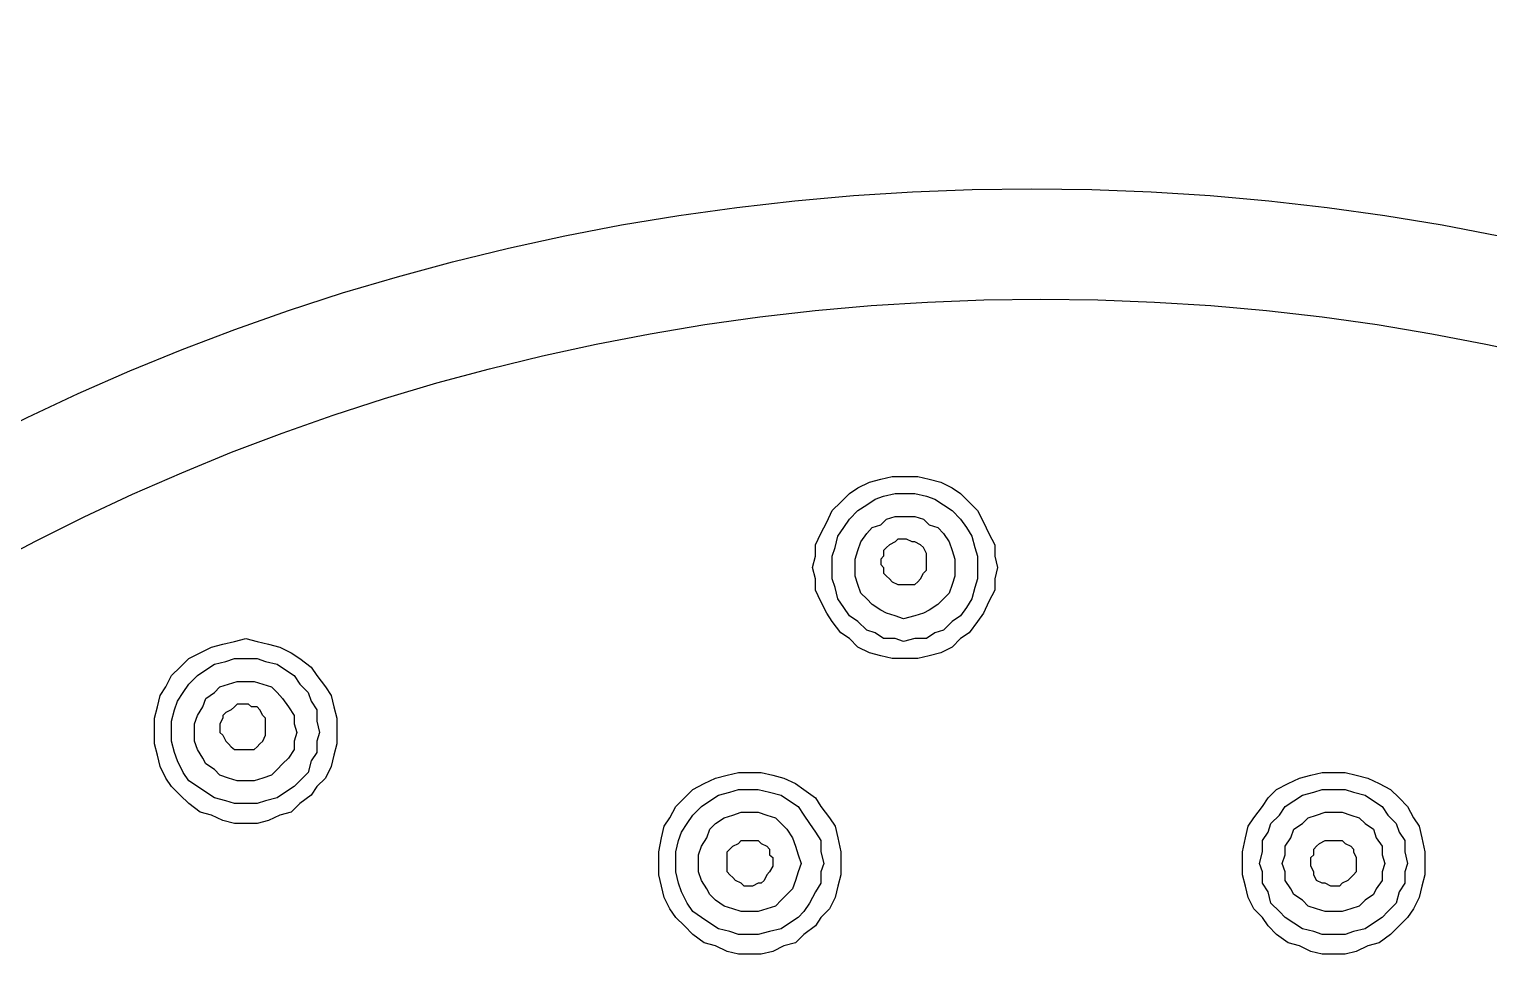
# Model space of a CAD drawing. Extents: x 468514 to 728049, y -74127 to 69080.
# Drawn here: x 636053.35 to 636080.78, y -68553.9 to -68536.36 of the extents above; entities that cross this region are included whole.
import ezdxf

# ---------------------------------------------------------------- set-up
doc = ezdxf.new("R2010")
doc.units = 0
doc.header["$LTSCALE"] = 500
doc.header["$MEASUREMENT"] = 0
doc.linetypes.add('HIDDEN2', pattern=[0.1875, 0.125, -0.0625])
for name, color, linetype in [('E 立面填充', 250, 'Continuous'), ('E 立面标注尺寸', 9, 'Continuous'), ('L-立面家具、洁具', 153, 'Continuous')]:
    doc.layers.add(name, color=color, linetype=linetype)
doc.styles.add('PDC DIM', font='PMingLiU-ExtB.ttf', dxfattribs={"width": 0.85})
doc.dimstyles.new('PDC-A2', dxfattribs={"dimscale": 0, "dimtxt": 2.5, "dimasz": 1, "dimexe": 1, "dimexo": 1, "dimgap": 0.7, "dimtad": 1, "dimdec": 0, "dimtxsty": 'PDC DIM', "dimblk": 'ARCHTICK', "dimcen": 1, "dimdle": 1, "dimclrd": 8, "dimclre": 8, "dimclrt": 9, "dimadec": 0, "dimazin": 0, "dimtfac": 1, "dimtdec": 0, "dimtix": 1, "dimtmove": 2, "dimatfit": 3, "dimldrblk": 'PDC A2 T R', "dimfxl": 10, "dimfxlon": 1, "dimarcsym": 0})

# ---------------------------------------------------------------- blocks, each defined once
blk = doc.blocks.new('A$C2F8A30B2')
at = {"linetype": 'HIDDEN2', "lineweight": -2, "ltscale": 20}
for p, q in [((82.557, 866.963), (82.772, 867.017)), ((82.772, 867.017), (82.987, 867.017)), ((82.987, 867.017), (83.254, 867.017)), ((83.254, 867.017), (83.469, 866.963)), ((81.969, 866.695), (82.129, 866.803)), ((82.129, 866.803), (82.344, 866.908)), ((82.344, 866.908), (82.557, 866.963)), ((83.469, 866.963), (83.684, 866.908)), ((83.684, 866.908), (83.899, 866.803)), ((83.899, 866.803), (84.056, 866.695)), ((81.647, 866.375), (81.809, 866.531)), ((81.809, 866.531), (81.969, 866.695)), ((82.129, 866.375), (82.294, 866.48)), ((82.294, 866.48), (82.452, 866.588)), ((82.452, 866.588), (82.612, 866.643)), ((82.612, 866.643), (82.827, 866.695)), ((82.827, 866.695), (82.987, 866.695)), ((82.987, 866.695), (83.201, 866.695)), ((83.201, 866.695), (83.416, 866.643)), ((83.416, 866.643), (83.576, 866.588)), ((83.576, 866.588), (83.736, 866.48)), ((83.736, 866.48), (83.899, 866.375)), ((84.056, 866.695), (84.217, 866.531)), ((84.217, 866.531), (84.377, 866.375)), ((81.432, 865.945), (81.544, 866.16)), ((81.544, 866.16), (81.647, 866.375)), ((81.862, 866.055), (81.969, 866.213)), ((81.969, 866.213), (82.129, 866.375)), ((82.557, 866.108), (82.664, 866.213)), ((82.664, 866.213), (82.827, 866.265)), ((82.827, 866.265), (82.987, 866.265)), ((82.987, 866.265), (83.201, 866.265)), ((83.201, 866.265), (83.361, 866.213)), ((83.361, 866.213), (83.469, 866.108)), ((83.899, 866.375), (84.056, 866.213)), ((84.056, 866.213), (84.166, 866.055)), ((84.377, 866.375), (84.486, 866.16)), ((84.486, 866.16), (84.589, 865.945)), ((81.329, 865.731), (81.432, 865.945)), ((81.702, 865.682), (81.754, 865.893)), ((81.754, 865.893), (81.862, 866.055)), ((82.182, 865.788), (82.294, 865.945)), ((82.294, 865.945), (82.397, 866.055)), ((82.397, 866.055), (82.557, 866.108)), ((83.469, 866.108), (83.627, 866.055)), ((83.627, 866.055), (83.736, 865.945)), ((83.736, 865.945), (83.842, 865.788)), ((84.166, 866.055), (84.271, 865.893)), ((84.271, 865.893), (84.324, 865.682)), ((84.589, 865.945), (84.701, 865.731)), ((81.329, 865.518), (81.329, 865.731)), ((81.647, 865.518), (81.702, 865.682)), ((82.077, 865.463), (82.129, 865.627)), ((82.129, 865.627), (82.182, 865.788)), ((82.664, 865.682), (82.612, 865.627)), ((82.612, 865.627), (82.612, 865.518)), ((82.719, 865.731), (82.664, 865.682)), ((82.827, 865.788), (82.719, 865.731)), ((82.879, 865.84), (82.827, 865.788)), ((82.987, 865.84), (82.879, 865.84)), ((83.041, 865.84), (82.987, 865.84)), ((83.147, 865.788), (83.041, 865.84)), ((83.201, 865.788), (83.147, 865.788)), ((83.307, 865.731), (83.201, 865.788)), ((83.361, 865.682), (83.307, 865.731)), ((83.416, 865.57), (83.361, 865.682)), ((83.842, 865.788), (83.899, 865.627)), ((83.899, 865.627), (83.951, 865.463)), ((84.324, 865.682), (84.377, 865.518)), ((84.701, 865.731), (84.701, 865.518)), ((81.274, 865.305), (81.329, 865.518)), ((81.647, 865.305), (81.647, 865.518)), ((82.077, 865.305), (82.077, 865.463)), ((82.612, 865.518), (82.557, 865.463)), ((82.557, 865.463), (82.557, 865.36)), ((82.557, 865.36), (82.612, 865.305)), ((83.416, 865.518), (83.416, 865.57)), ((83.416, 865.413), (83.416, 865.518)), ((83.416, 865.36), (83.416, 865.413)), ((83.416, 865.253), (83.416, 865.36)), ((83.951, 865.463), (83.951, 865.305)), ((84.377, 865.518), (84.377, 865.305)), ((84.701, 865.518), (84.751, 865.305)), ((81.329, 865.093), (81.274, 865.305)), ((81.274, 865.305), (81.274, 865.305)), ((81.329, 864.878), (81.329, 865.093)), ((81.647, 865.093), (81.647, 865.305)), ((81.647, 865.305), (81.647, 865.305)), ((81.702, 864.932), (81.647, 865.093)), ((82.077, 865.143), (82.077, 865.305)), ((82.077, 865.305), (82.077, 865.305)), ((82.129, 864.985), (82.077, 865.143)), ((82.612, 865.305), (82.612, 865.198)), ((82.612, 865.198), (82.664, 865.143)), ((82.664, 865.143), (82.719, 865.093)), ((82.719, 865.093), (82.772, 865.038)), ((83.254, 865.038), (83.307, 865.093)), ((83.307, 865.093), (83.361, 865.198)), ((83.361, 865.198), (83.416, 865.253)), ((83.951, 865.143), (83.899, 864.985)), ((83.951, 865.305), (83.951, 865.143)), ((84.377, 865.093), (84.324, 864.932)), ((84.377, 865.305), (84.377, 865.093)), ((84.751, 865.305), (84.701, 865.093)), ((84.701, 865.093), (84.701, 864.878)), ((81.432, 864.667), (81.329, 864.878)), ((81.754, 864.718), (81.702, 864.932)), ((82.182, 864.823), (82.129, 864.985)), ((82.294, 864.718), (82.182, 864.823)), ((82.772, 865.038), (82.879, 864.985)), ((82.879, 864.985), (82.934, 864.985)), ((82.934, 864.985), (83.041, 864.985)), ((83.041, 864.985), (83.092, 864.985)), ((83.092, 864.985), (83.201, 864.985)), ((83.201, 864.985), (83.254, 865.038)), ((83.842, 864.823), (83.736, 864.718)), ((83.899, 864.985), (83.842, 864.823)), ((84.324, 864.932), (84.271, 864.718)), ((84.701, 864.878), (84.589, 864.667)), ((81.544, 864.45), (81.432, 864.667)), ((81.862, 864.555), (81.754, 864.718)), ((81.969, 864.398), (81.862, 864.555)), ((82.397, 864.61), (82.294, 864.718)), ((82.557, 864.503), (82.397, 864.61)), ((83.627, 864.61), (83.469, 864.503)), ((83.736, 864.718), (83.627, 864.61)), ((84.166, 864.555), (84.056, 864.398)), ((84.271, 864.718), (84.166, 864.555)), ((84.589, 864.667), (84.486, 864.45)), ((81.647, 864.292), (81.544, 864.45)), ((81.809, 864.077), (81.647, 864.292)), ((82.129, 864.292), (81.969, 864.398)), ((82.294, 864.128), (82.129, 864.292)), ((82.664, 864.45), (82.557, 864.503)), ((82.827, 864.398), (82.664, 864.45)), ((82.987, 864.341), (82.827, 864.398)), ((83.201, 864.398), (82.987, 864.341)), ((83.361, 864.45), (83.201, 864.398)), ((83.469, 864.503), (83.361, 864.45)), ((83.899, 864.292), (83.736, 864.128)), ((84.056, 864.398), (83.899, 864.292)), ((84.377, 864.292), (84.217, 864.077)), ((84.486, 864.45), (84.377, 864.292)), ((70.411, 863.917), (70.626, 863.972)), ((70.626, 863.972), (70.838, 863.917)), ((81.969, 863.972), (81.809, 864.077)), ((82.129, 863.808), (81.969, 863.972)), ((82.452, 864.077), (82.294, 864.128)), ((82.612, 863.972), (82.452, 864.077)), ((82.827, 863.972), (82.612, 863.972)), ((82.987, 863.917), (82.827, 863.972)), ((83.201, 863.972), (82.987, 863.917)), ((83.416, 863.972), (83.201, 863.972)), ((83.576, 864.077), (83.416, 863.972)), ((83.736, 864.128), (83.576, 864.077)), ((84.056, 863.972), (83.899, 863.808)), ((84.217, 864.077), (84.056, 863.972)), ((69.556, 863.595), (69.766, 863.703)), ((69.766, 863.703), (69.981, 863.808)), ((69.981, 863.808), (70.196, 863.863)), ((70.196, 863.863), (70.411, 863.917)), ((70.838, 863.917), (71.053, 863.863)), ((71.053, 863.863), (71.266, 863.808)), ((71.266, 863.808), (71.481, 863.703)), ((71.481, 863.703), (71.641, 863.595)), ((82.344, 863.703), (82.129, 863.808)), ((82.557, 863.648), (82.344, 863.703)), ((83.684, 863.703), (83.469, 863.648)), ((83.899, 863.808), (83.684, 863.703)), ((69.233, 863.277), (69.391, 863.435)), ((69.391, 863.435), (69.556, 863.595)), ((69.876, 863.38), (70.036, 863.488)), ((70.036, 863.488), (70.251, 863.542)), ((70.251, 863.542), (70.411, 863.595)), ((70.411, 863.595), (70.626, 863.595)), ((70.626, 863.595), (70.838, 863.595)), ((70.838, 863.595), (70.998, 863.542)), ((70.998, 863.542), (71.213, 863.488)), ((71.213, 863.488), (71.373, 863.38)), ((71.641, 863.595), (71.856, 863.435)), ((71.856, 863.435), (71.963, 863.277)), ((82.772, 863.595), (82.557, 863.648)), ((82.987, 863.595), (82.772, 863.595)), ((83.254, 863.595), (82.987, 863.595)), ((83.469, 863.648), (83.254, 863.595)), ((69.126, 863.06), (69.233, 863.277)), ((69.556, 863.113), (69.716, 863.277)), ((69.716, 863.277), (69.876, 863.38)), ((70.303, 863.113), (70.466, 863.165)), ((70.466, 863.165), (70.626, 863.165)), ((70.626, 863.165), (70.783, 863.165)), ((70.783, 863.165), (70.946, 863.113)), ((71.373, 863.38), (71.533, 863.277)), ((71.533, 863.277), (71.641, 863.113)), ((71.963, 863.277), (72.123, 863.06)), ((68.966, 862.685), (69.019, 862.902)), ((69.019, 862.902), (69.126, 863.06)), ((69.341, 862.793), (69.448, 862.957)), ((69.448, 862.957), (69.556, 863.113)), ((69.876, 862.845), (70.036, 862.957)), ((70.036, 862.957), (70.141, 863.06)), ((70.141, 863.06), (70.303, 863.113)), ((70.946, 863.113), (71.106, 863.06)), ((71.106, 863.06), (71.213, 862.957)), ((71.213, 862.957), (71.318, 862.845)), ((71.641, 863.113), (71.801, 862.957)), ((71.801, 862.957), (71.856, 862.793)), ((72.123, 863.06), (72.228, 862.902)), ((72.228, 862.902), (72.283, 862.685)), ((68.911, 862.473), (68.966, 862.685)), ((69.233, 862.416), (69.286, 862.63)), ((69.286, 862.63), (69.341, 862.793)), ((69.716, 862.527), (69.821, 862.685)), ((69.821, 862.685), (69.876, 862.845)), ((70.354, 862.63), (70.251, 862.58)), ((70.411, 862.685), (70.354, 862.63)), ((70.466, 862.74), (70.411, 862.685)), ((70.569, 862.74), (70.466, 862.74)), ((70.68, 862.74), (70.569, 862.74)), ((70.731, 862.685), (70.68, 862.74)), ((70.838, 862.685), (70.731, 862.685)), ((70.891, 862.63), (70.838, 862.685)), ((70.946, 862.527), (70.891, 862.63)), ((71.318, 862.845), (71.43, 862.685)), ((71.43, 862.685), (71.533, 862.527)), ((71.856, 862.793), (71.963, 862.63)), ((71.963, 862.63), (71.963, 862.416)), ((72.283, 862.685), (72.338, 862.473)), ((68.911, 862.205), (68.911, 862.473)), ((69.233, 862.205), (69.233, 862.416)), ((69.661, 862.367), (69.716, 862.527)), ((69.661, 862.205), (69.661, 862.367)), ((70.196, 862.473), (70.141, 862.367)), ((70.141, 862.367), (70.141, 862.313)), ((70.251, 862.58), (70.196, 862.527)), ((70.196, 862.527), (70.196, 862.473)), ((70.998, 862.473), (70.946, 862.527)), ((70.998, 862.416), (70.998, 862.473)), ((70.998, 862.313), (70.998, 862.416)), ((71.533, 862.527), (71.533, 862.367)), ((71.533, 862.367), (71.588, 862.205)), ((71.963, 862.416), (72.013, 862.205)), ((72.338, 862.473), (72.338, 862.205)), ((68.911, 861.992), (68.911, 862.205)), ((68.911, 862.205), (68.911, 862.205)), ((69.233, 862.043), (69.233, 862.205)), ((69.233, 862.205), (69.233, 862.205)), ((69.661, 862.043), (69.661, 862.205)), ((69.661, 862.205), (69.661, 862.205)), ((70.141, 862.313), (70.141, 862.205)), ((70.141, 862.205), (70.196, 862.152)), ((70.196, 862.152), (70.251, 862.043)), ((70.946, 862.043), (70.998, 862.152)), ((70.998, 862.205), (70.998, 862.313)), ((70.998, 862.152), (70.998, 862.205)), ((71.588, 862.205), (71.533, 862.043)), ((72.013, 862.205), (71.963, 862.043)), ((72.338, 862.205), (72.338, 861.992)), ((68.966, 861.778), (68.911, 861.992)), ((69.019, 861.567), (68.966, 861.778)), ((69.286, 861.832), (69.233, 862.043)), ((69.341, 861.67), (69.286, 861.832)), ((69.716, 861.885), (69.661, 862.043)), ((69.821, 861.723), (69.716, 861.885)), ((70.251, 862.043), (70.303, 861.992)), ((70.303, 861.992), (70.354, 861.938)), ((70.354, 861.938), (70.411, 861.885)), ((70.411, 861.885), (70.516, 861.885)), ((70.516, 861.885), (70.569, 861.885)), ((70.569, 861.885), (70.68, 861.885)), ((70.68, 861.885), (70.783, 861.885)), ((70.783, 861.885), (70.838, 861.938)), ((70.838, 861.938), (70.891, 861.992)), ((70.891, 861.992), (70.946, 862.043)), ((71.533, 861.885), (71.43, 861.723)), ((71.533, 862.043), (71.533, 861.885)), ((71.963, 861.832), (71.856, 861.67)), ((71.963, 862.043), (71.963, 861.832)), ((72.283, 861.778), (72.228, 861.567)), ((72.338, 861.992), (72.283, 861.778)), ((69.126, 861.35), (69.019, 861.567)), ((69.448, 861.455), (69.341, 861.67)), ((69.876, 861.618), (69.821, 861.723)), ((70.036, 861.51), (69.876, 861.618)), ((70.141, 861.403), (70.036, 861.51)), ((71.213, 861.51), (71.106, 861.403)), ((71.318, 861.618), (71.213, 861.51)), ((71.43, 861.723), (71.318, 861.618)), ((71.856, 861.67), (71.801, 861.455)), ((72.228, 861.567), (72.123, 861.35)), ((69.233, 861.192), (69.126, 861.35)), ((69.556, 861.297), (69.448, 861.455)), ((69.716, 861.192), (69.556, 861.297)), ((70.303, 861.35), (70.141, 861.403)), ((70.466, 861.297), (70.303, 861.35)), ((70.626, 861.297), (70.466, 861.297)), ((70.783, 861.297), (70.626, 861.297)), ((70.946, 861.35), (70.783, 861.297)), ((71.106, 861.403), (70.946, 861.35)), ((71.641, 861.297), (71.533, 861.192)), ((71.801, 861.455), (71.641, 861.297)), ((72.123, 861.35), (71.963, 861.192)), ((79.025, 861.137), (79.24, 861.245)), ((79.24, 861.245), (79.455, 861.35)), ((79.455, 861.35), (79.669, 861.403)), ((79.669, 861.403), (79.882, 861.455)), ((79.882, 861.455), (80.097, 861.455)), ((80.097, 861.455), (80.312, 861.455)), ((80.312, 861.455), (80.527, 861.403)), ((80.527, 861.403), (80.739, 861.35)), ((80.739, 861.35), (80.954, 861.245)), ((80.954, 861.245), (81.114, 861.137)), ((89.996, 861.137), (90.211, 861.245)), ((90.211, 861.245), (90.425, 861.35)), ((90.425, 861.35), (90.64, 861.403)), ((90.64, 861.403), (90.853, 861.455)), ((90.853, 861.455), (91.068, 861.455)), ((91.068, 861.455), (91.283, 861.455)), ((91.283, 861.455), (91.493, 861.403)), ((91.493, 861.403), (91.708, 861.35)), ((91.708, 861.35), (91.923, 861.245)), ((91.923, 861.245), (92.138, 861.137)), ((69.391, 861.028), (69.233, 861.192)), ((69.556, 860.87), (69.391, 861.028)), ((69.876, 861.083), (69.716, 861.192)), ((70.036, 860.977), (69.876, 861.083)), ((70.251, 860.922), (70.036, 860.977)), ((71.213, 860.977), (70.998, 860.922)), ((71.373, 861.083), (71.213, 860.977)), ((71.533, 861.192), (71.373, 861.083)), ((71.856, 861.028), (71.641, 860.87)), ((71.963, 861.192), (71.856, 861.028)), ((78.705, 860.817), (78.867, 860.977)), ((78.867, 860.977), (79.025, 861.137)), ((79.347, 860.922), (79.507, 861.028)), ((79.507, 861.028), (79.722, 861.083)), ((79.722, 861.083), (79.882, 861.137)), ((79.882, 861.137), (80.097, 861.137)), ((80.097, 861.137), (80.255, 861.137)), ((80.255, 861.137), (80.47, 861.083)), ((80.47, 861.083), (80.684, 861.028)), ((80.684, 861.028), (80.845, 860.922)), ((81.114, 861.137), (81.329, 860.977)), ((81.329, 860.977), (81.432, 860.817)), ((89.73, 860.817), (89.836, 860.977)), ((89.836, 860.977), (89.996, 861.137)), ((90.318, 860.922), (90.48, 861.028)), ((90.48, 861.028), (90.693, 861.083)), ((90.693, 861.083), (90.853, 861.137)), ((90.853, 861.137), (91.068, 861.137)), ((91.068, 861.137), (91.283, 861.137)), ((91.283, 861.137), (91.443, 861.083)), ((91.443, 861.083), (91.658, 861.028)), ((91.658, 861.028), (91.818, 860.922)), ((92.138, 861.137), (92.296, 860.977)), ((92.296, 860.977), (92.458, 860.817)), ((69.766, 860.705), (69.556, 860.87)), ((69.981, 860.653), (69.766, 860.705)), ((70.411, 860.87), (70.251, 860.922)), ((70.626, 860.87), (70.411, 860.87)), ((70.838, 860.87), (70.626, 860.87)), ((70.998, 860.922), (70.838, 860.87)), ((71.481, 860.705), (71.266, 860.653)), ((71.641, 860.87), (71.481, 860.705)), ((78.597, 860.602), (78.705, 860.817)), ((79.025, 860.653), (79.187, 860.817)), ((79.187, 860.817), (79.347, 860.922)), ((79.775, 860.653), (79.937, 860.705)), ((79.937, 860.705), (80.097, 860.705)), ((80.097, 860.705), (80.255, 860.705)), ((80.255, 860.705), (80.419, 860.653)), ((80.845, 860.922), (81.005, 860.817)), ((81.005, 860.817), (81.114, 860.653)), ((81.432, 860.817), (81.594, 860.602)), ((89.568, 860.602), (89.73, 860.817)), ((90.051, 860.653), (90.158, 860.817)), ((90.158, 860.817), (90.318, 860.922)), ((90.746, 860.653), (90.908, 860.705)), ((90.908, 860.705), (91.068, 860.705)), ((91.068, 860.705), (91.228, 860.705)), ((91.228, 860.705), (91.39, 860.653)), ((91.818, 860.922), (91.978, 860.817)), ((91.978, 860.817), (92.083, 860.653)), ((92.458, 860.817), (92.568, 860.602)), ((70.196, 860.55), (69.981, 860.653)), ((70.411, 860.495), (70.196, 860.55)), ((70.626, 860.495), (70.411, 860.495)), ((70.838, 860.495), (70.626, 860.495)), ((71.053, 860.55), (70.838, 860.495)), ((71.266, 860.653), (71.053, 860.55)), ((78.437, 860.227), (78.49, 860.442)), ((78.49, 860.442), (78.597, 860.602)), ((78.812, 860.335), (78.92, 860.495)), ((78.92, 860.495), (79.025, 860.653)), ((79.347, 860.388), (79.455, 860.495)), ((79.455, 860.495), (79.615, 860.602)), ((79.615, 860.602), (79.775, 860.653)), ((80.419, 860.653), (80.579, 860.602)), ((80.579, 860.602), (80.684, 860.495)), ((80.684, 860.495), (80.794, 860.388)), ((81.114, 860.653), (81.219, 860.495)), ((81.219, 860.495), (81.329, 860.335)), ((81.594, 860.602), (81.702, 860.442)), ((81.702, 860.442), (81.754, 860.227)), ((89.41, 860.227), (89.461, 860.442)), ((89.461, 860.442), (89.568, 860.602)), ((89.836, 860.335), (89.888, 860.495)), ((89.888, 860.495), (90.051, 860.653)), ((90.318, 860.388), (90.48, 860.495)), ((90.48, 860.495), (90.586, 860.602)), ((90.586, 860.602), (90.746, 860.653)), ((91.39, 860.653), (91.548, 860.602)), ((91.548, 860.602), (91.658, 860.495)), ((91.658, 860.495), (91.818, 860.388)), ((92.083, 860.653), (92.243, 860.495)), ((92.243, 860.495), (92.296, 860.335)), ((92.568, 860.602), (92.673, 860.442)), ((92.673, 860.442), (92.725, 860.227)), ((78.385, 859.96), (78.437, 860.227)), ((78.705, 859.96), (78.757, 860.175)), ((78.757, 860.175), (78.812, 860.335)), ((79.187, 860.067), (79.292, 860.227)), ((79.292, 860.227), (79.347, 860.388)), ((79.882, 860.122), (79.937, 860.175)), ((79.937, 860.175), (79.989, 860.175)), ((79.989, 860.175), (80.097, 860.175)), ((80.097, 860.175), (80.204, 860.175)), ((80.204, 860.175), (80.255, 860.175)), ((80.255, 860.175), (80.312, 860.122)), ((80.794, 860.388), (80.899, 860.227)), ((80.899, 860.227), (80.954, 860.067)), ((81.329, 860.335), (81.432, 860.175)), ((81.432, 860.175), (81.432, 859.96)), ((81.754, 860.227), (81.809, 859.96)), ((89.353, 859.96), (89.41, 860.227)), ((89.73, 860.175), (89.836, 860.335)), ((89.73, 859.96), (89.73, 860.175)), ((90.158, 860.067), (90.265, 860.227)), ((90.265, 860.227), (90.318, 860.388)), ((90.8, 860.122), (90.908, 860.175)), ((90.908, 860.175), (90.96, 860.175)), ((90.96, 860.175), (91.068, 860.175)), ((91.068, 860.175), (91.121, 860.175)), ((91.121, 860.175), (91.228, 860.175)), ((91.228, 860.175), (91.283, 860.122)), ((91.818, 860.388), (91.868, 860.227)), ((91.868, 860.227), (91.978, 860.067)), ((92.296, 860.335), (92.407, 860.175)), ((92.407, 860.175), (92.407, 859.96)), ((92.725, 860.227), (92.78, 859.96)), ((78.385, 859.745), (78.385, 859.96)), ((78.705, 859.745), (78.705, 859.96)), ((79.132, 859.907), (79.187, 860.067)), ((79.132, 859.745), (79.132, 859.907)), ((79.669, 859.96), (79.722, 860.013)), ((79.669, 859.857), (79.669, 859.96)), ((79.669, 859.745), (79.669, 859.857)), ((79.722, 860.013), (79.775, 860.067)), ((79.775, 860.067), (79.882, 860.122)), ((80.312, 860.122), (80.419, 860.067)), ((80.419, 860.067), (80.47, 860.013)), ((80.47, 860.013), (80.47, 859.907)), ((80.47, 859.907), (80.527, 859.857)), ((80.527, 859.857), (80.527, 859.745)), ((80.954, 860.067), (81.005, 859.907)), ((81.005, 859.907), (81.059, 859.745)), ((81.432, 859.96), (81.489, 859.745)), ((81.809, 859.96), (81.809, 859.745)), ((89.353, 859.745), (89.353, 859.96)), ((89.676, 859.745), (89.73, 859.96)), ((90.103, 859.745), (90.158, 859.907)), ((90.158, 859.907), (90.158, 860.067)), ((90.64, 859.857), (90.693, 859.907)), ((90.64, 859.745), (90.64, 859.857)), ((90.693, 860.013), (90.746, 860.067)), ((90.693, 859.907), (90.693, 860.013)), ((90.746, 860.067), (90.8, 860.122)), ((91.283, 860.122), (91.39, 860.067)), ((91.39, 860.067), (91.443, 860.013)), ((91.443, 860.013), (91.443, 859.96)), ((91.443, 859.96), (91.493, 859.857)), ((91.493, 859.857), (91.493, 859.745)), ((91.978, 860.067), (91.978, 859.907)), ((91.978, 859.907), (92.03, 859.745)), ((92.407, 859.96), (92.458, 859.745)), ((92.78, 859.96), (92.78, 859.745)), ((78.385, 859.53), (78.385, 859.745)), ((78.385, 859.745), (78.385, 859.745)), ((78.705, 859.589), (78.705, 859.745)), ((78.705, 859.745), (78.705, 859.745)), ((78.757, 859.372), (78.705, 859.589)), ((79.132, 859.589), (79.132, 859.745)), ((79.132, 859.745), (79.132, 859.745)), ((79.187, 859.427), (79.132, 859.589)), ((79.669, 859.693), (79.669, 859.745)), ((79.669, 859.589), (79.669, 859.693)), ((79.722, 859.53), (79.669, 859.589)), ((80.47, 859.589), (80.419, 859.53)), ((80.527, 859.693), (80.47, 859.589)), ((80.527, 859.745), (80.527, 859.693)), ((81.005, 859.589), (80.954, 859.427)), ((81.059, 859.745), (81.005, 859.589)), ((81.489, 859.745), (81.432, 859.589)), ((81.432, 859.589), (81.432, 859.372)), ((81.809, 859.745), (81.809, 859.53)), ((89.353, 859.53), (89.353, 859.745)), ((89.353, 859.745), (89.353, 859.745)), ((89.73, 859.589), (89.676, 859.745)), ((89.676, 859.745), (89.676, 859.745)), ((89.73, 859.372), (89.73, 859.589)), ((90.158, 859.589), (90.103, 859.745)), ((90.103, 859.745), (90.103, 859.745)), ((90.158, 859.427), (90.158, 859.589)), ((90.64, 859.693), (90.64, 859.745)), ((90.693, 859.589), (90.64, 859.693)), ((90.693, 859.53), (90.693, 859.589)), ((91.493, 859.589), (91.443, 859.53)), ((91.493, 859.745), (91.493, 859.693)), ((91.493, 859.693), (91.493, 859.589)), ((92.03, 859.745), (91.978, 859.589)), ((91.978, 859.589), (91.978, 859.427)), ((92.458, 859.745), (92.407, 859.589)), ((92.407, 859.589), (92.407, 859.372)), ((92.78, 859.745), (92.78, 859.53)), ((78.437, 859.315), (78.385, 859.53)), ((78.49, 859.107), (78.437, 859.315)), ((78.812, 859.212), (78.757, 859.372)), ((79.292, 859.267), (79.187, 859.427)), ((79.775, 859.48), (79.722, 859.53)), ((79.829, 859.427), (79.775, 859.48)), ((79.937, 859.372), (79.829, 859.427)), ((79.989, 859.315), (79.937, 859.372)), ((80.097, 859.315), (79.989, 859.315)), ((80.15, 859.315), (80.097, 859.315)), ((80.255, 859.372), (80.15, 859.315)), ((80.312, 859.372), (80.255, 859.372)), ((80.364, 859.427), (80.312, 859.372)), ((80.419, 859.53), (80.364, 859.427)), ((80.954, 859.427), (80.899, 859.267)), ((81.432, 859.372), (81.329, 859.212)), ((81.754, 859.315), (81.702, 859.107)), ((81.809, 859.53), (81.754, 859.315)), ((89.41, 859.315), (89.353, 859.53)), ((89.461, 859.107), (89.41, 859.315)), ((89.836, 859.212), (89.73, 859.372)), ((90.265, 859.267), (90.158, 859.427)), ((90.746, 859.427), (90.693, 859.53)), ((90.853, 859.372), (90.746, 859.427)), ((90.908, 859.372), (90.853, 859.372)), ((91.013, 859.315), (90.908, 859.372)), ((91.068, 859.315), (91.013, 859.315)), ((91.175, 859.315), (91.068, 859.315)), ((91.228, 859.372), (91.175, 859.315)), ((91.333, 859.427), (91.228, 859.372)), ((91.39, 859.48), (91.333, 859.427)), ((91.443, 859.53), (91.39, 859.48)), ((91.978, 859.427), (91.868, 859.267)), ((92.407, 859.372), (92.296, 859.212)), ((92.725, 859.315), (92.673, 859.107)), ((92.78, 859.53), (92.725, 859.315)), ((78.597, 858.892), (78.49, 859.107)), ((78.92, 858.998), (78.812, 859.212)), ((79.347, 859.16), (79.292, 859.267)), ((79.455, 859.052), (79.347, 859.16)), ((79.615, 858.943), (79.455, 859.052)), ((80.684, 859.052), (80.579, 858.943)), ((80.794, 859.16), (80.684, 859.052)), ((80.899, 859.267), (80.794, 859.16)), ((81.329, 859.212), (81.219, 858.998)), ((81.702, 859.107), (81.594, 858.892)), ((89.568, 858.892), (89.461, 859.107)), ((89.888, 858.998), (89.836, 859.212)), ((90.318, 859.16), (90.265, 859.267)), ((90.48, 859.052), (90.318, 859.16)), ((90.586, 858.943), (90.48, 859.052)), ((91.658, 859.052), (91.548, 858.943)), ((91.818, 859.16), (91.658, 859.052)), ((91.868, 859.267), (91.818, 859.16)), ((92.296, 859.212), (92.243, 858.998)), ((92.673, 859.107), (92.568, 858.892)), ((78.705, 858.732), (78.597, 858.892)), ((79.025, 858.84), (78.92, 858.998)), ((79.187, 858.732), (79.025, 858.84)), ((79.775, 858.892), (79.615, 858.943)), ((79.937, 858.84), (79.775, 858.892)), ((80.097, 858.84), (79.937, 858.84)), ((80.255, 858.84), (80.097, 858.84)), ((80.419, 858.892), (80.255, 858.84)), ((80.579, 858.943), (80.419, 858.892)), ((81.114, 858.84), (81.005, 858.732)), ((81.219, 858.998), (81.114, 858.84)), ((81.594, 858.892), (81.432, 858.732)), ((89.73, 858.732), (89.568, 858.892)), ((90.051, 858.84), (89.888, 858.998)), ((90.158, 858.732), (90.051, 858.84)), ((90.746, 858.892), (90.586, 858.943)), ((90.908, 858.84), (90.746, 858.892)), ((91.068, 858.84), (90.908, 858.84)), ((91.228, 858.84), (91.068, 858.84)), ((91.39, 858.892), (91.228, 858.84)), ((91.548, 858.943), (91.39, 858.892)), ((92.083, 858.84), (91.978, 858.732)), ((92.243, 858.998), (92.083, 858.84)), ((92.568, 858.892), (92.458, 858.732)), ((78.867, 858.57), (78.705, 858.732)), ((79.025, 858.412), (78.867, 858.57)), ((79.347, 858.625), (79.187, 858.732)), ((79.507, 858.517), (79.347, 858.625)), ((79.722, 858.467), (79.507, 858.517)), ((80.684, 858.517), (80.47, 858.467)), ((80.845, 858.625), (80.684, 858.517)), ((81.005, 858.732), (80.845, 858.625)), ((81.329, 858.57), (81.114, 858.412)), ((81.432, 858.732), (81.329, 858.57)), ((89.836, 858.57), (89.73, 858.732)), ((89.996, 858.412), (89.836, 858.57)), ((90.318, 858.625), (90.158, 858.732)), ((90.48, 858.517), (90.318, 858.625)), ((90.693, 858.467), (90.48, 858.517)), ((91.658, 858.517), (91.443, 858.467)), ((91.818, 858.625), (91.658, 858.517)), ((91.978, 858.732), (91.818, 858.625)), ((92.296, 858.57), (92.138, 858.412)), ((92.458, 858.732), (92.296, 858.57)), ((79.24, 858.252), (79.025, 858.412)), ((79.455, 858.197), (79.24, 858.252)), ((79.882, 858.412), (79.722, 858.467)), ((80.097, 858.412), (79.882, 858.412)), ((80.255, 858.412), (80.097, 858.412)), ((80.47, 858.467), (80.255, 858.412)), ((80.954, 858.252), (80.739, 858.197)), ((81.114, 858.412), (80.954, 858.252)), ((90.211, 858.252), (89.996, 858.412)), ((90.425, 858.197), (90.211, 858.252)), ((90.853, 858.412), (90.693, 858.467)), ((91.068, 858.412), (90.853, 858.412)), ((91.283, 858.412), (91.068, 858.412)), ((91.443, 858.467), (91.283, 858.412)), ((91.923, 858.252), (91.708, 858.197)), ((92.138, 858.412), (91.923, 858.252)), ((79.669, 858.09), (79.455, 858.197)), ((79.882, 858.037), (79.669, 858.09)), ((80.097, 858.037), (79.882, 858.037)), ((80.312, 858.037), (80.097, 858.037)), ((80.527, 858.09), (80.312, 858.037)), ((80.739, 858.197), (80.527, 858.09)), ((90.64, 858.09), (90.425, 858.197)), ((90.853, 858.037), (90.64, 858.09)), ((91.068, 858.037), (90.853, 858.037)), ((91.283, 858.037), (91.068, 858.037)), ((91.493, 858.09), (91.283, 858.037)), ((91.708, 858.197), (91.493, 858.09))]:
    blk.add_line(p, q, dxfattribs=at)
for centre, radius in [((85.397, 828.869), 43.552), ((85.568, 828.871), 41.475)]:
    blk.add_circle(centre, radius, dxfattribs=at)
blk = doc.blocks.new('_ArchTick')
at = {"color": 0, "linetype": 'ByBlock', "const_width": 0.4}
blk.add_lwpolyline([(-0.5, -0.5), (0.5, 0.5)], dxfattribs=at)
blk = doc.blocks.new('PDC A2 T R')
at = {"color": 0, "linetype": 'ByBlock'}
blk.add_line((0, 0), (-2, 0), dxfattribs=at)
for points in [[(-2.14662, 0.88617), (-1.4913, 1.34503), (-0.6, 0), (0, 0)], [(-2.14662, -0.88617), (-1.4913, -1.34503), (-0.6, 0), (0, 0)]]:
    blk.add_solid(points, dxfattribs=at)

msp = doc.modelspace()

# ---------------------------------------------------------------- hatches: boundary and pattern name
at = {"layer": 'E 立面填充'}
h = msp.add_hatch(dxfattribs=at)
h.set_pattern_fill('_USER', color=256, scale=600, angle=90, pattern_type=0)
h.set_pattern_definition([(90, (637908.8, -70526.5), (-600, 4e-14), [])])
h.paths.add_polyline_path([(636479.822, -70476.5), (636498.822, -70476.5), (636498.822, -70526.5), (637908.822, -70526.5), (637908.822, -68126.5), (635668.822, -68126.5), (635668.822, -70526.5), (636448.822, -70526.5), (636448.822, -70476.5), (636467.822, -70476.5), (636467.822, -68446.5), (636463.822, -68446.5), (636463.822, -68426.5), (636483.822, -68426.5), (636483.822, -68446.5), (636479.822, -68446.5)])
h = msp.add_hatch(dxfattribs=at)
h.set_pattern_fill('_USER', color=256, scale=300, pattern_type=0)
h.set_pattern_definition([(0, (635668.82, -70526.5), (0, 300), [])])
h.paths.add_polyline_path([(636479.822, -70476.5), (636498.822, -70476.5), (636498.822, -70526.5), (637908.822, -70526.5), (637908.822, -68126.5), (635668.822, -68126.5), (635668.822, -70526.5), (636448.822, -70526.5), (636448.822, -70476.5), (636467.822, -70476.5), (636467.822, -68446.5), (636463.822, -68446.5), (636463.822, -68426.5), (636483.822, -68426.5), (636483.822, -68446.5), (636479.822, -68446.5)])

# ---------------------------------------------------------------- block references
at = {"layer": 'L-立面家具、洁具'}
msp.add_blockref('A$C2F8A30B2', (635986.799, -69411.779), dxfattribs=at)

# ---------------------------------------------------------------- leaders
at = {"layer": 'E 立面标注尺寸', "annotation_type": 0, "has_hookline": 1, "hookline_direction": 0, "text_width": 536.711}
msp.add_leader([(636016.609, -68831.954), (636016.609, -67026.5), (636126.329, -67026.5)], dimstyle='PDC-A2', override={"dimscale": 30.000004, "dimtad": 0}, dxfattribs=at)

doc.saveas('drawing.dxf')
